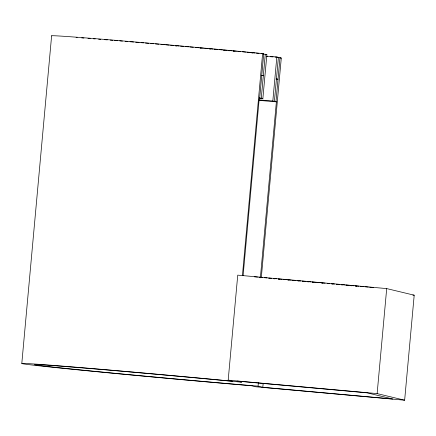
<?xml version="1.0" encoding="UTF-8"?>
<svg xmlns="http://www.w3.org/2000/svg" width="436" height="436" viewBox="0 0 436 436"><rect width="100%" height="100%" fill="white"/><g stroke="black" fill="none" stroke-linecap="round" stroke-linejoin="round"><path stroke-width="0.65" d="M21.8 363.488L51.622 35.796M228.186 380.154L237.74 275.143L386.694 288.588L414.2 295.194L404.641 400.204L255.692 386.765L251.463 385.746L246.291 385.32A151.227 1.586 5.2 0 1 22.879 363.793A151.227 1.586 5.2 0 1 212.931 379.364L232.802 381.266L228.186 380.154L377.135 393.599L404.641 400.204M242.416 275.574L262.625 53.568L242.754 51.671A151.227 1.586 5.2 0 0 51.835 35.916M243.097 275.737L259.3 97.74L262.864 98.596L266.87 54.593L263.333 54.02M259.698 97.838L263.704 53.83L262.625 53.568M261.284 98.22L265.29 54.211M260.374 277.814L276.386 101.85L272.822 100.994L276.833 56.985L274.74 56.822A98.934 1.036 5.2 0 1 267.192 56.211M274.402 101.37L278.408 57.361L276.833 56.985M275.972 101.746L279.977 57.737L278.026 57.579M261.328 277.356L281.285 58.053L279.977 57.737M258.079 386.154L246.351 385.184A140.196 1.466 5.2 0 1 34.613 364.681A140.196 1.466 5.2 0 1 241.642 382.203L237.053 381.102L367.139 392.841L392.896 399.027L262.81 387.288L258.079 386.154L258.39 382.781M262.81 387.288L263.18 383.244M377.135 393.599L386.694 288.588M272.822 100.994L270.734 100.83A98.934 1.036 5.2 0 1 259.12 99.882M270.385 56.707L273.061 56.925M275.062 57.089L278.408 57.361M279.994 57.944L281.285 58.053M276.064 79.096L278.021 79.259L276.446 78.883M276.386 101.85L272.173 101.501A140.196 1.466 5.2 0 1 259.3 100.4M254.199 276.784L257.572 277.083M258.924 277.209L262.298 277.514M264.325 277.694L267.023 277.939M269.05 278.119L271.753 278.364M273.775 278.55L276.479 278.789M278.5 278.975L281.879 279.28M283.226 279.4L286.605 279.705M287.951 279.825L291.33 280.13M292.681 280.255L296.055 280.561M297.407 280.68L300.78 280.986M302.132 281.106L305.505 281.411M306.857 281.531L310.906 281.901M312.258 282.021L315.631 282.326M316.983 282.446L320.356 282.751M321.708 282.871L325.082 283.177M327.109 283.362L329.807 283.607M331.834 283.787L334.532 284.032M336.559 284.212L339.933 284.517M341.284 284.643L344.658 284.948M346.01 285.068L349.383 285.373M350.735 285.493L354.114 285.798M355.46 285.918L358.839 286.223M360.185 286.348L363.564 286.654M364.91 286.774L368.289 287.079M369.641 287.199L373.69 287.564M268.767 278.282L270.118 278.402M273.503 278.708L274.854 278.833M278.239 279.138L279.59 279.258M282.975 279.563L284.332 279.683M287.711 279.988L289.068 280.114M292.452 280.419L293.804 280.539M297.864 280.904L299.216 281.029M302.6 281.334L303.952 281.454M307.336 281.76L308.688 281.879M312.072 282.185L313.43 282.31M316.808 282.615L318.166 282.735M321.55 283.04L322.902 283.166M331.698 283.956L333.05 284.081M336.434 284.381L337.791 284.506M341.17 284.812L342.527 284.931M345.906 285.237L347.263 285.362M350.648 285.667L351.999 285.787M355.384 286.092L356.735 286.212M412.848 295.074L414.2 295.194M242.34 51.791L245.681 52.107M247.016 52.233L250.351 52.554M251.686 52.68L255.027 53.001M256.363 53.127L259.033 53.383M261.033 53.574L263.704 53.83M265.519 54.456L266.87 54.593M261.377 75.537L263.333 75.728L261.747 75.346M259.485 98.264L262.864 98.596M76.109 37.572A135.416 1.417 5.2 0 1 77.216 37.643M81.723 37.937A135.416 1.417 5.2 0 1 83.941 38.09M87.974 38.379A135.416 1.417 5.2 0 1 90.268 38.548M93.32 38.777A135.416 1.417 5.2 0 1 95.25 38.924M98.623 39.186A135.416 1.417 5.2 0 1 100.727 39.349M104.368 39.638A135.416 1.417 5.2 0 1 107.387 39.878M110.303 40.112A135.416 1.417 5.2 0 1 112.733 40.308M114.597 40.461A135.416 1.417 5.2 0 1 117.791 40.722M119.753 40.886A135.416 1.417 5.2 0 1 122.418 41.104M125.137 41.333A135.416 1.417 5.2 0 1 127.901 41.562M129.999 41.736A135.416 1.417 5.2 0 1 133.547 42.036M135.7 42.221A135.416 1.417 5.2 0 1 139.111 42.51M141.002 42.668A135.416 1.417 5.2 0 1 143.553 42.892M145.493 43.055A135.416 1.417 5.2 0 1 148.769 43.338M150.758 43.507A135.416 1.417 5.2 0 1 153.434 43.742M155.456 43.916A135.416 1.417 5.2 0 1 158.851 44.21M160.9 44.39A135.416 1.417 5.2 0 1 164.328 44.69M165.707 44.81A135.416 1.417 5.2 0 1 169.152 45.115M170.536 45.235A135.416 1.417 5.2 0 1 173.806 45.529M175.125 45.644A135.416 1.417 5.2 0 1 179.114 45.998M180.45 46.118A135.416 1.417 5.2 0 1 183.812 46.418M185.164 46.538A135.416 1.417 5.2 0 1 188.548 46.843M189.905 46.963A135.416 1.417 5.2 0 1 193.306 47.268M195.344 47.453A135.416 1.417 5.2 0 1 198.734 47.758M200.091 47.884A135.416 1.417 5.2 0 1 203.47 48.189M205.487 48.374A135.416 1.417 5.2 0 1 208.179 48.619M209.525 48.745A135.416 1.417 5.2 0 1 212.91 49.05M214.267 49.175A135.416 1.417 5.2 0 1 217.657 49.486M219.014 49.611A135.416 1.417 5.2 0 1 222.398 49.927M223.75 50.053A135.416 1.417 5.2 0 1 227.123 50.363M228.464 50.489A135.416 1.417 5.2 0 1 231.805 50.799M233.135 50.925A135.416 1.417 5.2 0 1 236.432 51.23M237.74 51.355A135.416 1.417 5.2 0 1 240.34 51.595M267.797 56.489A116.603 1.221 5.2 0 1 266.527 56.386M175.381 45.867A116.603 1.221 5.2 0 1 176.727 45.987M199.862 48.058A116.603 1.221 5.2 0 1 201.214 48.183M204.593 48.489A116.603 1.221 5.2 0 1 205.945 48.614M209.34 48.925A116.603 1.221 5.2 0 1 210.697 49.045M214.081 49.355A116.603 1.221 5.2 0 1 215.433 49.481M223.466 50.227A116.603 1.221 5.2 0 1 224.791 50.347M228.164 50.663A116.603 1.221 5.2 0 1 229.538 50.789M232.971 51.11A116.603 1.221 5.2 0 1 234.339 51.241M247.13 52.445A116.603 1.221 5.2 0 1 248.444 52.571M251.681 52.881A116.603 1.221 5.2 0 1 252.962 53.007"/></g></svg>
